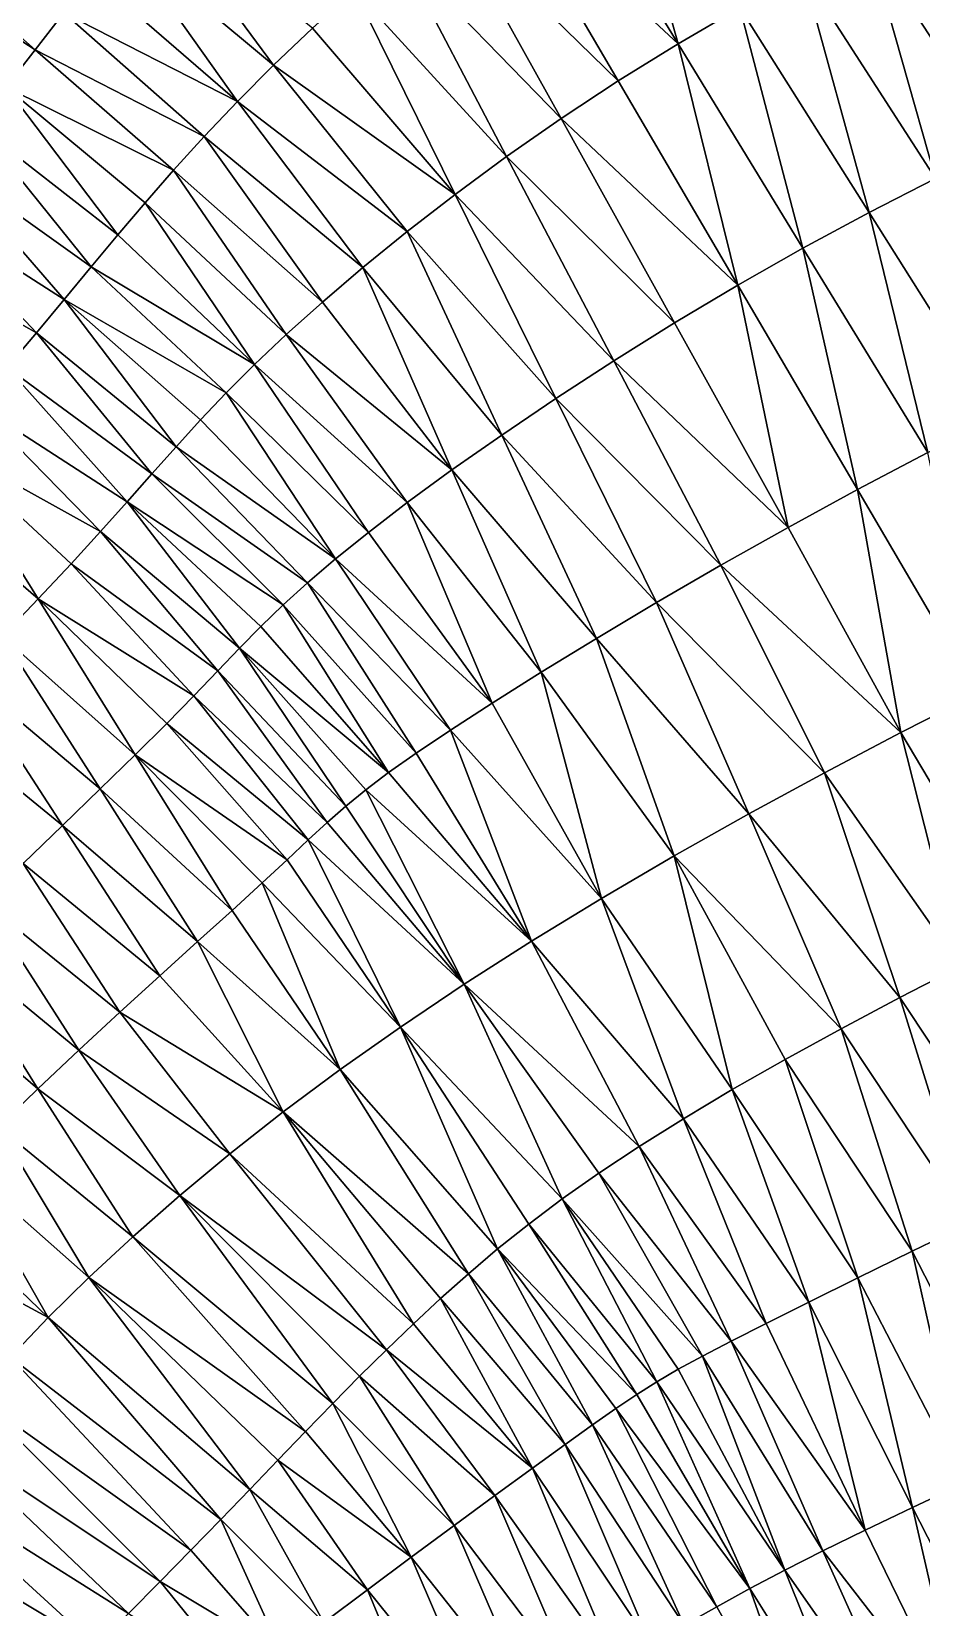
# Model space of a CAD drawing. Header units: metres. Extents: x 0 to 433, y 0 to 317.
# Drawn here: x 174.14 to 178.73, y 261.78 to 269.91 of the extents above; entities that cross this region are included whole.
import ezdxf

# ---------------------------------------------------------------- set-up
doc = ezdxf.new("R2010")
doc.units = ezdxf.units.M
doc.layers.add('TERRAIN_TIN', color=8, linetype='Continuous')

msp = doc.modelspace()

# ---------------------------------------------------------------- linework, layer by layer
at = {"layer": 'TERRAIN_TIN'}
for points in [[(176.8254, 270.8972, 6), (177.47, 269.8428, 7), (177.1228, 271.0832, 6)], [(177.1228, 271.0832, 6), (177.47, 269.8428, 7), (177.7893, 270.0277, 7)], [(176.8254, 270.8972, 6), (176.5446, 270.7062, 6), (177.47, 269.8428, 7)], [(174.1537, 269.8113, 5), (173.1977, 270.6584, 4), (173.0897, 270.5048, 4)], [(173.1977, 270.6584, 4), (174.1537, 269.8113, 5), (174.3017, 270.0019, 5)], [(176.5446, 270.7062, 6), (176.2805, 270.5117, 6), (177.1618, 269.6519, 7)], [(177.47, 269.8428, 7), (176.5446, 270.7062, 6), (177.1618, 269.6519, 7)], [(175.3834, 269.7319, 6), (174.7591, 270.5791, 5), (174.6024, 270.3845, 5)], [(175.5844, 269.9239, 6), (174.7591, 270.5791, 5), (175.3834, 269.7319, 6)], [(174.1537, 269.8113, 5), (173.0897, 270.5048, 4), (174.0044, 269.6192, 5)], [(176.0326, 270.3154, 6), (176.8664, 269.4572, 7), (176.2805, 270.5117, 6)], [(176.2805, 270.5117, 6), (176.8664, 269.4572, 7), (177.1618, 269.6519, 7)], [(178.7868, 270.5322, 7), (178.4505, 270.3736, 7), (179.1407, 269.3125, 8)], [(174.6024, 270.3845, 5), (174.4506, 270.1925, 5), (175.1973, 269.5447, 6)], [(175.3834, 269.7319, 6), (174.6024, 270.3845, 5), (175.1973, 269.5447, 6)], [(178.799, 269.1472, 8), (178.4505, 270.3736, 7), (178.1171, 270.205, 7)], [(178.4505, 270.3736, 7), (178.799, 269.1472, 8), (179.1407, 269.3125, 8)], [(176.5854, 269.261, 7), (176.0326, 270.3154, 6), (175.8007, 270.1189, 6)], [(176.8664, 269.4572, 7), (176.0326, 270.3154, 6), (176.5854, 269.261, 7)], [(175.1973, 269.5447, 6), (174.4506, 270.1925, 5), (174.3017, 270.0019, 5)], [(178.1171, 270.205, 7), (177.7893, 270.0277, 7), (178.4558, 268.9721, 8)], [(178.799, 269.1472, 8), (178.1171, 270.205, 7), (178.4558, 268.9721, 8)], [(175.5844, 269.9239, 6), (176.3202, 269.0658, 7), (175.8007, 270.1189, 6)], [(176.3202, 269.0658, 7), (176.5854, 269.261, 7), (175.8007, 270.1189, 6)], [(177.7893, 270.0277, 7), (177.47, 269.8428, 7), (178.1146, 268.7884, 8)], [(177.7893, 270.0277, 7), (178.1146, 268.7884, 8), (178.4558, 268.9721, 8)], [(174.1537, 269.8113, 5), (175.0258, 269.3638, 6), (174.3017, 270.0019, 5)], [(175.0258, 269.3638, 6), (175.1973, 269.5447, 6), (174.3017, 270.0019, 5)], [(175.5844, 269.9239, 6), (175.3834, 269.7319, 6), (176.3202, 269.0658, 7)], [(174.8679, 269.1902, 6), (174.1537, 269.8113, 5), (174.0044, 269.6192, 5)], [(174.1537, 269.8113, 5), (174.8679, 269.1902, 6), (175.0258, 269.3638, 6)], [(177.779, 268.5976, 8), (177.47, 269.8428, 7), (177.1618, 269.6519, 7)], [(177.47, 269.8428, 7), (177.779, 268.5976, 8), (178.1146, 268.7884, 8)], [(175.3834, 269.7319, 6), (175.1973, 269.5447, 6), (176.0725, 268.874, 7)], [(176.3202, 269.0658, 7), (175.3834, 269.7319, 6), (176.0725, 268.874, 7)], [(173.8519, 269.4241, 5), (174.58, 268.8568, 6), (174.0044, 269.6192, 5)], [(174.8679, 269.1902, 6), (174.0044, 269.6192, 5), (174.7206, 269.0221, 6)], [(174.0044, 269.6192, 5), (174.58, 268.8568, 6), (174.7206, 269.0221, 6)], [(176.8664, 269.4572, 7), (177.779, 268.5976, 8), (177.1618, 269.6519, 7)], [(175.1973, 269.5447, 6), (175.0258, 269.3638, 6), (175.8437, 268.688, 7)], [(176.0725, 268.874, 7), (175.1973, 269.5447, 6), (175.8437, 268.688, 7)], [(176.8664, 269.4572, 7), (176.5854, 269.261, 7), (177.4524, 268.4026, 8)], [(177.779, 268.5976, 8), (176.8664, 269.4572, 7), (177.4524, 268.4026, 8)], [(174.4424, 268.6918, 6), (173.8519, 269.4241, 5), (173.6941, 269.2246, 5)], [(174.58, 268.8568, 6), (173.8519, 269.4241, 5), (174.4424, 268.6918, 6)], [(175.0258, 269.3638, 6), (174.8679, 269.1902, 6), (175.6354, 268.5103, 7)], [(175.0258, 269.3638, 6), (175.6354, 268.5103, 7), (175.8437, 268.688, 7)], [(173.5289, 269.019, 5), (174.3041, 268.5244, 6), (173.6941, 269.2246, 5)], [(174.3041, 268.5244, 6), (174.4424, 268.6918, 6), (173.6941, 269.2246, 5)], [(176.5854, 269.261, 7), (176.3202, 269.0658, 7), (177.1382, 268.2066, 8)], [(176.5854, 269.261, 7), (177.1382, 268.2066, 8), (177.4524, 268.4026, 8)], [(175.4491, 268.3431, 7), (174.8679, 269.1902, 6), (174.7206, 269.0221, 6)], [(174.8679, 269.1902, 6), (175.4491, 268.3431, 7), (175.6354, 268.5103, 7)], [(178.799, 269.1472, 8), (178.4558, 268.9721, 8), (179.1222, 267.9166, 9)], [(176.3202, 269.0658, 7), (176.0725, 268.874, 7), (176.8398, 268.0127, 8)], [(176.3202, 269.0658, 7), (176.8398, 268.0127, 8), (177.1382, 268.2066, 8)], [(173.5289, 269.019, 5), (173.3543, 268.806, 5), (174.1612, 268.3522, 6)], [(174.3041, 268.5244, 6), (173.5289, 269.019, 5), (174.1612, 268.3522, 6)], [(174.58, 268.8568, 6), (175.2853, 268.188, 7), (174.7206, 269.0221, 6)], [(175.2853, 268.188, 7), (175.4491, 268.3431, 7), (174.7206, 269.0221, 6)], [(178.4558, 268.9721, 8), (178.1146, 268.7884, 8), (178.7592, 267.734, 9)], [(179.1222, 267.9166, 9), (178.4558, 268.9721, 8), (178.7592, 267.734, 9)], [(176.0725, 268.874, 7), (175.8437, 268.688, 7), (176.5606, 267.8242, 8)], [(176.8398, 268.0127, 8), (176.0725, 268.874, 7), (176.5606, 267.8242, 8)], [(173.3543, 268.806, 5), (174.0101, 268.1726, 6), (174.1612, 268.3522, 6)], [(174.58, 268.8568, 6), (174.4424, 268.6918, 6), (175.2853, 268.188, 7)], [(178.1146, 268.7884, 8), (177.779, 268.5976, 8), (178.3962, 267.5433, 9)], [(178.1146, 268.7884, 8), (178.3962, 267.5433, 9), (178.7592, 267.734, 9)], [(174.4424, 268.6918, 6), (174.3041, 268.5244, 6), (175.1395, 268.0423, 7)], [(174.4424, 268.6918, 6), (175.1395, 268.0423, 7), (175.2853, 268.188, 7)], [(175.6354, 268.5103, 7), (176.304, 267.6441, 8), (175.8437, 268.688, 7)], [(175.8437, 268.688, 7), (176.304, 267.6441, 8), (176.5606, 267.8242, 8)], [(177.779, 268.5976, 8), (177.4524, 268.4026, 8), (178.0383, 267.3481, 9)], [(178.3962, 267.5433, 9), (177.779, 268.5976, 8), (178.0383, 267.3481, 9)], [(174.3041, 268.5244, 6), (174.1612, 268.3522, 6), (174.8805, 267.7643, 7)], [(174.3041, 268.5244, 6), (175.0064, 267.9023, 7), (175.1395, 268.0423, 7)], [(175.0064, 267.9023, 7), (174.3041, 268.5244, 6), (174.8805, 267.7643, 7)], [(175.6354, 268.5103, 7), (175.4491, 268.3431, 7), (176.304, 267.6441, 8)], [(177.4524, 268.4026, 8), (177.1382, 268.2066, 8), (178.0383, 267.3481, 9)], [(174.0101, 268.1726, 6), (174.7563, 267.6247, 7), (174.1612, 268.3522, 6)], [(174.1612, 268.3522, 6), (174.7563, 267.6247, 7), (174.8805, 267.7643, 7)], [(176.0736, 267.4758, 8), (175.4491, 268.3431, 7), (175.2853, 268.188, 7)], [(175.4491, 268.3431, 7), (176.0736, 267.4758, 8), (176.304, 267.6441, 8)], [(174.0101, 268.1726, 6), (173.847, 267.9829, 6), (174.6284, 267.4799, 7)], [(174.7563, 267.6247, 7), (174.0101, 268.1726, 6), (174.6284, 267.4799, 7)], [(175.2853, 268.188, 7), (175.1395, 268.0423, 7), (175.8725, 267.3224, 8)], [(176.0736, 267.4758, 8), (175.2853, 268.188, 7), (175.8725, 267.3224, 8)], [(177.1382, 268.2066, 8), (176.8398, 268.0127, 8), (177.6909, 267.1522, 9)], [(177.1382, 268.2066, 8), (177.6909, 267.1522, 9), (178.0383, 267.3481, 9)], [(173.6696, 267.7818, 6), (174.4913, 267.3262, 7), (173.847, 267.9829, 6)], [(173.847, 267.9829, 6), (174.4913, 267.3262, 7), (174.6284, 267.4799, 7)], [(175.0064, 267.9023, 7), (175.7026, 267.1858, 8), (175.1395, 268.0423, 7)], [(175.1395, 268.0423, 7), (175.7026, 267.1858, 8), (175.8725, 267.3224, 8)], [(177.3593, 266.9596, 9), (176.8398, 268.0127, 8), (176.5606, 267.8242, 8)], [(177.6909, 267.1522, 9), (176.8398, 268.0127, 8), (177.3593, 266.9596, 9)], [(175.7026, 267.1858, 8), (175.0064, 267.9023, 7), (174.8805, 267.7643, 7)], [(176.304, 267.6441, 8), (177.0487, 266.7743, 9), (176.5606, 267.8242, 8)], [(177.0487, 266.7743, 9), (177.3593, 266.9596, 9), (176.5606, 267.8242, 8)], [(173.6696, 267.7818, 6), (173.4816, 267.573, 6), (174.1696, 266.9786, 7)], [(174.3396, 267.1598, 7), (173.6696, 267.7818, 6), (174.1696, 266.9786, 7)], [(174.4913, 267.3262, 7), (173.6696, 267.7818, 6), (174.3396, 267.1598, 7)], [(174.7563, 267.6247, 7), (175.5584, 267.0625, 8), (174.8805, 267.7643, 7)], [(175.5584, 267.0625, 8), (175.7026, 267.1858, 8), (174.8805, 267.7643, 7)], [(178.7592, 267.734, 9), (178.3962, 267.5433, 9), (179.0127, 266.4885, 10)], [(173.4816, 267.573, 6), (173.985, 266.7857, 7), (174.1696, 266.9786, 7)], [(175.4328, 266.9477, 8), (174.7563, 267.6247, 7), (174.6284, 267.4799, 7)], [(174.7563, 267.6247, 7), (175.4328, 266.9477, 8), (175.5584, 267.0625, 8)], [(176.0736, 267.4758, 8), (176.7644, 266.6003, 9), (176.304, 267.6441, 8)], [(176.7644, 266.6003, 9), (177.0487, 266.7743, 9), (176.304, 267.6441, 8)], [(178.6188, 266.289, 10), (178.3962, 267.5433, 9), (178.0383, 267.3481, 9)], [(178.3962, 267.5433, 9), (178.6188, 266.289, 10), (179.0127, 266.4885, 10)], [(174.4913, 267.3262, 7), (175.2085, 266.725, 8), (174.6284, 267.4799, 7)], [(175.4328, 266.9477, 8), (174.6284, 267.4799, 7), (175.3185, 266.8368, 8)], [(174.6284, 267.4799, 7), (175.2085, 266.725, 8), (175.3185, 266.8368, 8)], [(176.0736, 267.4758, 8), (175.8725, 267.3224, 8), (176.5117, 266.4414, 9)], [(176.7644, 266.6003, 9), (176.0736, 267.4758, 8), (176.5117, 266.4414, 9)], [(175.0955, 266.6076, 8), (174.4913, 267.3262, 7), (174.3396, 267.1598, 7)], [(175.0955, 266.6076, 8), (175.2085, 266.725, 8), (174.4913, 267.3262, 7)], [(177.6909, 267.1522, 9), (178.6188, 266.289, 10), (178.0383, 267.3481, 9)], [(175.8725, 267.3224, 8), (175.7026, 267.1858, 8), (176.5117, 266.4414, 9)], [(176.2959, 266.3017, 9), (175.7026, 267.1858, 8), (175.5584, 267.0625, 8)], [(175.7026, 267.1858, 8), (176.2959, 266.3017, 9), (176.5117, 266.4414, 9)], [(174.9725, 266.4797, 8), (174.3396, 267.1598, 7), (174.1696, 266.9786, 7)], [(174.9725, 266.4797, 8), (175.0955, 266.6076, 8), (174.3396, 267.1598, 7)], [(177.6909, 267.1522, 9), (177.3593, 266.9596, 9), (178.2251, 266.0825, 10)], [(178.6188, 266.289, 10), (177.6909, 267.1522, 9), (178.2251, 266.0825, 10)], [(175.4328, 266.9477, 8), (176.1199, 266.1835, 9), (175.5584, 267.0625, 8)], [(176.1199, 266.1835, 9), (176.2959, 266.3017, 9), (175.5584, 267.0625, 8)], [(173.985, 266.7857, 7), (174.6697, 266.1753, 8), (174.1696, 266.9786, 7)], [(174.6697, 266.1753, 8), (174.8323, 266.3367, 8), (174.1696, 266.9786, 7)], [(174.8323, 266.3367, 8), (174.9725, 266.4797, 8), (174.1696, 266.9786, 7)], [(175.9773, 266.0826, 9), (175.4328, 266.9477, 8), (175.3185, 266.8368, 8)], [(176.1199, 266.1835, 9), (175.4328, 266.9477, 8), (175.9773, 266.0826, 9)], [(177.0487, 266.7743, 9), (177.8348, 265.8702, 10), (177.3593, 266.9596, 9)], [(177.3593, 266.9596, 9), (177.8348, 265.8702, 10), (178.2251, 266.0825, 10)], [(175.2085, 266.725, 8), (175.9773, 266.0826, 9), (175.3185, 266.8368, 8)], [(173.7911, 266.5856, 7), (174.4884, 265.9983, 8), (173.985, 266.7857, 7)], [(173.985, 266.7857, 7), (174.4884, 265.9983, 8), (174.6697, 266.1753, 8)], [(177.4507, 265.6536, 10), (177.0487, 266.7743, 9), (176.7644, 266.6003, 9)], [(177.0487, 266.7743, 9), (177.4507, 265.6536, 10), (177.8348, 265.8702, 10)], [(175.2085, 266.725, 8), (175.0955, 266.6076, 8), (175.7565, 265.9094, 9)], [(175.2085, 266.725, 8), (175.8591, 265.9932, 9), (175.9773, 266.0826, 9)], [(175.2085, 266.725, 8), (175.7565, 265.9094, 9), (175.8591, 265.9932, 9)], [(175.0955, 266.6076, 8), (174.9725, 266.4797, 8), (175.6607, 265.8253, 9)], [(175.7565, 265.9094, 9), (175.0955, 266.6076, 8), (175.6607, 265.8253, 9)], [(177.0761, 265.434, 10), (176.7644, 266.6003, 9), (176.5117, 266.4414, 9)], [(177.4507, 265.6536, 10), (176.7644, 266.6003, 9), (177.0761, 265.434, 10)], [(174.294, 265.81, 8), (173.7911, 266.5856, 7), (173.5933, 266.3829, 7)], [(174.4884, 265.9983, 8), (173.7911, 266.5856, 7), (174.294, 265.81, 8)], [(174.8323, 266.3367, 8), (175.5627, 265.7353, 9), (174.9725, 266.4797, 8)], [(174.9725, 266.4797, 8), (175.5627, 265.7353, 9), (175.6607, 265.8253, 9)], [(176.2959, 266.3017, 9), (177.0761, 265.434, 10), (176.5117, 266.4414, 9)], [(179.0127, 266.4885, 10), (178.6188, 266.289, 10), (179.2423, 265.2418, 11)], [(174.294, 265.81, 8), (173.5933, 266.3829, 7), (174.092, 265.6146, 8)], [(174.8323, 266.3367, 8), (174.6697, 266.1753, 8), (175.4537, 265.6333, 9)], [(175.5627, 265.7353, 9), (174.8323, 266.3367, 8), (175.4537, 265.6333, 9)], [(176.2959, 266.3017, 9), (176.1199, 266.1835, 9), (176.7137, 265.2127, 10)], [(176.2959, 266.3017, 9), (176.7137, 265.2127, 10), (177.0761, 265.434, 10)], [(178.9251, 265.0829, 11), (178.6188, 266.289, 10), (178.2251, 266.0825, 10)], [(178.6188, 266.289, 10), (178.9251, 265.0829, 11), (179.2423, 265.2418, 11)], [(174.4884, 265.9983, 8), (175.1698, 265.3721, 9), (174.6697, 266.1753, 8)], [(174.6697, 266.1753, 8), (175.3249, 265.5136, 9), (175.4537, 265.6333, 9)], [(175.1698, 265.3721, 9), (175.3249, 265.5136, 9), (174.6697, 266.1753, 8)], [(176.7137, 265.2127, 10), (176.1199, 266.1835, 9), (175.9773, 266.0826, 9)], [(175.8591, 265.9932, 9), (176.7137, 265.2127, 10), (175.9773, 266.0826, 9)], [(177.8348, 265.8702, 10), (178.6136, 264.9222, 11), (178.2251, 266.0825, 10)], [(178.6136, 264.9222, 11), (178.9251, 265.0829, 11), (178.2251, 266.0825, 10)], [(174.4884, 265.9983, 8), (174.294, 265.81, 8), (174.9918, 265.211, 9)], [(175.1698, 265.3721, 9), (174.4884, 265.9983, 8), (174.9918, 265.211, 9)], [(175.8591, 265.9932, 9), (175.7565, 265.9094, 9), (176.3669, 264.991, 10)], [(175.8591, 265.9932, 9), (176.3669, 264.991, 10), (176.7137, 265.2127, 10)], [(176.3669, 264.991, 10), (175.7565, 265.9094, 9), (175.6607, 265.8253, 9)], [(177.8348, 265.8702, 10), (177.4507, 265.6536, 10), (178.3114, 264.7615, 11)], [(178.6136, 264.9222, 11), (177.8348, 265.8702, 10), (178.3114, 264.7615, 11)], [(174.7968, 265.0344, 9), (174.294, 265.81, 8), (174.092, 265.6146, 8)], [(174.294, 265.81, 8), (174.7968, 265.0344, 9), (174.9918, 265.211, 9)], [(175.5627, 265.7353, 9), (176.3669, 264.991, 10), (175.6607, 265.8253, 9)], [(175.5627, 265.7353, 9), (175.4537, 265.6333, 9), (176.0379, 264.7701, 10)], [(176.3669, 264.991, 10), (175.5627, 265.7353, 9), (176.0379, 264.7701, 10)], [(175.4537, 265.6333, 9), (175.3249, 265.5136, 9), (176.0379, 264.7701, 10)], [(177.7498, 264.4472, 11), (177.4507, 265.6536, 10), (177.0761, 265.434, 10)], [(178.0222, 264.6026, 11), (177.4507, 265.6536, 10), (177.7498, 264.4472, 11)], [(177.4507, 265.6536, 10), (178.0222, 264.6026, 11), (178.3114, 264.7615, 11)], [(173.8881, 265.4165, 8), (174.5907, 264.8463, 9), (174.092, 265.6146, 8)], [(174.5907, 264.8463, 9), (174.7968, 265.0344, 9), (174.092, 265.6146, 8)], [(175.3249, 265.5136, 9), (175.1698, 265.3721, 9), (175.727, 264.5504, 10)], [(175.3249, 265.5136, 9), (175.727, 264.5504, 10), (176.0379, 264.7701, 10)], [(173.8881, 265.4165, 8), (173.688, 265.2199, 8), (174.3792, 264.6508, 9)], [(174.5907, 264.8463, 9), (173.8881, 265.4165, 8), (174.3792, 264.6508, 9)], [(176.7137, 265.2127, 10), (177.498, 264.2972, 11), (177.0761, 265.434, 10)], [(177.498, 264.2972, 11), (177.7498, 264.4472, 11), (177.0761, 265.434, 10)], [(175.727, 264.5504, 10), (175.1698, 265.3721, 9), (174.9918, 265.211, 9)], [(173.688, 265.2199, 8), (173.4972, 265.0292, 8), (174.1683, 264.4519, 9)], [(173.688, 265.2199, 8), (174.1683, 264.4519, 9), (174.3792, 264.6508, 9)], [(174.7968, 265.0344, 9), (175.4339, 264.3321, 10), (174.9918, 265.211, 9)], [(175.4339, 264.3321, 10), (175.727, 264.5504, 10), (174.9918, 265.211, 9)], [(176.3669, 264.991, 10), (177.2693, 264.1538, 11), (176.7137, 265.2127, 10)], [(177.2693, 264.1538, 11), (177.498, 264.2972, 11), (176.7137, 265.2127, 10)], [(179.2878, 263.9082, 12), (178.9251, 265.0829, 11), (178.6136, 264.9222, 11)], [(173.4972, 265.0292, 8), (173.9637, 264.2536, 9), (174.1683, 264.4519, 9)], [(175.4339, 264.3321, 10), (174.7968, 265.0344, 9), (174.5907, 264.8463, 9)], [(176.8732, 263.8832, 11), (176.3669, 264.991, 10), (176.0379, 264.7701, 10)], [(176.3669, 264.991, 10), (176.8732, 263.8832, 11), (177.062, 264.0163, 11)], [(177.2693, 264.1538, 11), (176.3669, 264.991, 10), (177.062, 264.0163, 11)], [(178.6136, 264.9222, 11), (178.3114, 264.7615, 11), (178.9769, 263.7588, 12)], [(179.2878, 263.9082, 12), (178.6136, 264.9222, 11), (178.9769, 263.7588, 12)], [(175.1581, 264.1156, 10), (174.5907, 264.8463, 9), (174.3792, 264.6508, 9)], [(175.1581, 264.1156, 10), (175.4339, 264.3321, 10), (174.5907, 264.8463, 9)], [(175.727, 264.5504, 10), (176.5394, 263.6252, 11), (176.0379, 264.7701, 10)], [(176.7, 263.7533, 11), (176.8732, 263.8832, 11), (176.0379, 264.7701, 10)], [(176.5394, 263.6252, 11), (176.7, 263.7533, 11), (176.0379, 264.7701, 10)], [(178.3114, 264.7615, 11), (178.0222, 264.6026, 11), (178.6777, 263.6135, 12)], [(178.3114, 264.7615, 11), (178.6777, 263.6135, 12), (178.9769, 263.7588, 12)], [(174.3792, 264.6508, 9), (174.1683, 264.4519, 9), (174.8993, 263.901, 10)], [(175.1581, 264.1156, 10), (174.3792, 264.6508, 9), (174.8993, 263.901, 10)], [(178.3975, 263.4763, 12), (178.0222, 264.6026, 11), (177.7498, 264.4472, 11)], [(178.0222, 264.6026, 11), (178.3975, 263.4763, 12), (178.6777, 263.6135, 12)], [(175.727, 264.5504, 10), (175.4339, 264.3321, 10), (176.3886, 263.4977, 11)], [(176.5394, 263.6252, 11), (175.727, 264.5504, 10), (176.3886, 263.4977, 11)], [(174.1683, 264.4519, 9), (173.9637, 264.2536, 9), (174.6572, 263.6886, 10)], [(174.1683, 264.4519, 9), (174.6572, 263.6886, 10), (174.8993, 263.901, 10)], [(177.498, 264.2972, 11), (178.144, 263.351, 12), (177.7498, 264.4472, 11)], [(178.144, 263.351, 12), (178.3975, 263.4763, 12), (177.7498, 264.4472, 11)], [(175.4339, 264.3321, 10), (175.1581, 264.1156, 10), (176.1047, 263.2391, 11)], [(175.4339, 264.3321, 10), (176.1047, 263.2391, 11), (176.2447, 263.3695, 11)], [(175.4339, 264.3321, 10), (176.2447, 263.3695, 11), (176.3886, 263.4977, 11)], [(173.9637, 264.2536, 9), (173.7714, 264.0599, 9), (174.4313, 263.4786, 10)], [(174.6572, 263.6886, 10), (173.9637, 264.2536, 9), (174.4313, 263.4786, 10)], [(177.498, 264.2972, 11), (177.2693, 264.1538, 11), (177.9245, 263.2414, 12)], [(178.144, 263.351, 12), (177.498, 264.2972, 11), (177.9245, 263.2414, 12)], [(177.7439, 263.1499, 12), (177.2693, 264.1538, 11), (177.062, 264.0163, 11)], [(177.2693, 264.1538, 11), (177.7439, 263.1499, 12), (177.9245, 263.2414, 12)], [(175.1581, 264.1156, 10), (174.8993, 263.901, 10), (175.9661, 263.1055, 11)], [(176.1047, 263.2391, 11), (175.1581, 264.1156, 10), (175.9661, 263.1055, 11)], [(173.7714, 264.0599, 9), (173.5956, 263.8739, 9), (174.2214, 263.2713, 10)], [(173.7714, 264.0599, 9), (174.2214, 263.2713, 10), (174.4313, 263.4786, 10)], [(176.8732, 263.8832, 11), (177.5959, 263.0727, 12), (177.062, 264.0163, 11)], [(177.5959, 263.0727, 12), (177.7439, 263.1499, 12), (177.062, 264.0163, 11)], [(173.5956, 263.8739, 9), (173.4348, 263.6947, 9), (174.2214, 263.2713, 10)], [(174.8993, 263.901, 10), (174.6572, 263.6886, 10), (175.6888, 262.828, 11)], [(175.9661, 263.1055, 11), (174.8993, 263.901, 10), (175.8277, 262.9685, 11)], [(174.8993, 263.901, 10), (175.6888, 262.828, 11), (175.8277, 262.9685, 11)], [(177.3616, 262.9404, 12), (176.8732, 263.8832, 11), (176.7, 263.7533, 11)], [(177.3616, 262.9404, 12), (177.4714, 263.0047, 12), (176.8732, 263.8832, 11)], [(177.4714, 263.0047, 12), (177.5959, 263.0727, 12), (176.8732, 263.8832, 11)], [(176.5394, 263.6252, 11), (177.2573, 262.8748, 12), (176.7, 263.7533, 11)], [(177.2573, 262.8748, 12), (177.3616, 262.9404, 12), (176.7, 263.7533, 11)], [(178.6777, 263.6135, 12), (179.2259, 262.5466, 13), (178.9769, 263.7588, 12)], [(173.4348, 263.6947, 9), (174.0265, 263.0666, 10), (174.2214, 263.2713, 10)], [(175.5485, 262.684, 11), (174.6572, 263.6886, 10), (174.4313, 263.4786, 10)], [(174.6572, 263.6886, 10), (175.5485, 262.684, 11), (175.6888, 262.828, 11)], [(177.0296, 262.718, 12), (176.5394, 263.6252, 11), (176.3886, 263.4977, 11)], [(177.0296, 262.718, 12), (177.1496, 262.8024, 12), (176.5394, 263.6252, 11)], [(177.1496, 262.8024, 12), (177.2573, 262.8748, 12), (176.5394, 263.6252, 11)], [(178.3975, 263.4763, 12), (178.9455, 262.4164, 13), (178.6777, 263.6135, 12)], [(178.9455, 262.4164, 13), (179.2259, 262.5466, 13), (178.6777, 263.6135, 12)], [(174.2214, 263.2713, 10), (175.2606, 262.3852, 11), (174.4313, 263.4786, 10)], [(175.4061, 262.5364, 11), (175.5485, 262.684, 11), (174.4313, 263.4786, 10)], [(175.2606, 262.3852, 11), (175.4061, 262.5364, 11), (174.4313, 263.4786, 10)], [(176.2447, 263.3695, 11), (176.8881, 262.6163, 12), (176.3886, 263.4977, 11)], [(176.8881, 262.6163, 12), (177.0296, 262.718, 12), (176.3886, 263.4977, 11)], [(178.144, 263.351, 12), (178.68, 262.2913, 13), (178.3975, 263.4763, 12)], [(178.68, 262.2913, 13), (178.9455, 262.4164, 13), (178.3975, 263.4763, 12)], [(176.1047, 263.2391, 11), (176.7187, 262.4938, 12), (176.2447, 263.3695, 11)], [(176.2447, 263.3695, 11), (176.7187, 262.4938, 12), (176.8881, 262.6163, 12)], [(178.4359, 262.1743, 13), (178.144, 263.351, 12), (177.9245, 263.2414, 12)], [(178.68, 262.2913, 13), (178.144, 263.351, 12), (178.4359, 262.1743, 13)], [(174.0265, 263.0666, 10), (175.1114, 262.2304, 11), (174.2214, 263.2713, 10)], [(175.1114, 262.2304, 11), (175.2606, 262.3852, 11), (174.2214, 263.2713, 10)], [(176.7187, 262.4938, 12), (176.1047, 263.2391, 11), (175.9661, 263.1055, 11)], [(177.7439, 263.1499, 12), (178.4359, 262.1743, 13), (177.9245, 263.2414, 12)], [(176.5255, 262.3532, 12), (175.9661, 263.1055, 11), (175.8277, 262.9685, 11)], [(176.5255, 262.3532, 12), (176.7187, 262.4938, 12), (175.9661, 263.1055, 11)], [(177.5959, 263.0727, 12), (178.2178, 262.0673, 13), (177.7439, 263.1499, 12)], [(177.7439, 263.1499, 12), (178.2178, 262.0673, 13), (178.4359, 262.1743, 13)], [(174.9576, 262.072, 11), (174.0265, 263.0666, 10), (173.8441, 262.8636, 10)], [(174.9576, 262.072, 11), (175.1114, 262.2304, 11), (174.0265, 263.0666, 10)], [(177.5959, 263.0727, 12), (177.4714, 263.0047, 12), (178.0216, 261.9679, 13)], [(177.5959, 263.0727, 12), (178.0216, 261.9679, 13), (178.2178, 262.0673, 13)], [(175.6888, 262.828, 11), (176.3149, 262.1989, 12), (175.8277, 262.9685, 11)], [(176.3149, 262.1989, 12), (176.5255, 262.3532, 12), (175.8277, 262.9685, 11)], [(177.3616, 262.9404, 12), (177.2573, 262.8748, 12), (177.841, 261.873, 13)], [(177.4714, 263.0047, 12), (177.3616, 262.9404, 12), (178.0216, 261.9679, 13)], [(178.0216, 261.9679, 13), (177.3616, 262.9404, 12), (177.841, 261.873, 13)], [(173.6712, 262.6607, 10), (174.7986, 261.9098, 11), (173.8441, 262.8636, 10)], [(174.7986, 261.9098, 11), (174.9576, 262.072, 11), (173.8441, 262.8636, 10)], [(177.2573, 262.8748, 12), (177.1496, 262.8024, 12), (177.841, 261.873, 13)], [(175.5485, 262.684, 11), (176.0934, 262.0354, 12), (175.6888, 262.828, 11)], [(176.0934, 262.0354, 12), (176.3149, 262.1989, 12), (175.6888, 262.828, 11)], [(177.1496, 262.8024, 12), (177.0296, 262.718, 12), (177.6697, 261.7795, 13)], [(177.1496, 262.8024, 12), (177.6697, 261.7795, 13), (177.841, 261.873, 13)], [(177.5017, 261.684, 13), (177.0296, 262.718, 12), (176.8881, 262.6163, 12)], [(177.0296, 262.718, 12), (177.5017, 261.684, 13), (177.6697, 261.7795, 13)], [(173.6712, 262.6607, 10), (173.5046, 262.4567, 10), (174.6346, 261.7443, 11)], [(174.7986, 261.9098, 11), (173.6712, 262.6607, 10), (174.6346, 261.7443, 11)], [(175.4061, 262.5364, 11), (176.0934, 262.0354, 12), (175.5485, 262.684, 11)], [(176.7187, 262.4938, 12), (177.3305, 261.5834, 13), (176.8881, 262.6163, 12)], [(177.3305, 261.5834, 13), (177.5017, 261.684, 13), (176.8881, 262.6163, 12)], [(175.4061, 262.5364, 11), (175.2606, 262.3852, 11), (175.8675, 261.8671, 12)], [(176.0934, 262.0354, 12), (175.4061, 262.5364, 11), (175.8675, 261.8671, 12)], [(174.466, 261.5757, 11), (173.5046, 262.4567, 10), (173.3414, 262.2503, 10)], [(173.5046, 262.4567, 10), (174.466, 261.5757, 11), (174.6346, 261.7443, 11)], [(176.7187, 262.4938, 12), (176.5255, 262.3532, 12), (177.15, 261.4744, 13)], [(177.3305, 261.5834, 13), (176.7187, 262.4938, 12), (177.15, 261.4744, 13)], [(175.2606, 262.3852, 11), (175.1114, 262.2304, 11), (175.6436, 261.6985, 12)], [(175.2606, 262.3852, 11), (175.6436, 261.6985, 12), (175.8675, 261.8671, 12)], [(178.9455, 262.4164, 13), (178.68, 262.2913, 13), (179.2161, 261.2431, 14)], [(176.5255, 262.3532, 12), (176.3149, 262.1989, 12), (176.954, 261.354, 13)], [(176.5255, 262.3532, 12), (176.954, 261.354, 13), (177.15, 261.4744, 13)], [(178.9477, 261.1244, 14), (178.68, 262.2913, 13), (178.4359, 262.1743, 13)], [(178.68, 262.2913, 13), (178.9477, 261.1244, 14), (179.2161, 261.2431, 14)], [(174.1163, 261.2302, 11), (174.2931, 261.4042, 11), (173.3414, 262.2503, 10)], [(174.2931, 261.4042, 11), (174.466, 261.5757, 11), (173.3414, 262.2503, 10)], [(175.1114, 262.2304, 11), (174.9576, 262.072, 11), (175.4284, 261.5339, 12)], [(175.6436, 261.6985, 12), (175.1114, 262.2304, 11), (175.4284, 261.5339, 12)], [(176.3149, 262.1989, 12), (176.0934, 262.0354, 12), (176.7381, 261.2197, 13)], [(176.954, 261.354, 13), (176.3149, 262.1989, 12), (176.7381, 261.2197, 13)], [(178.2178, 262.0673, 13), (178.9477, 261.1244, 14), (178.4359, 262.1743, 13)], [(174.9576, 262.072, 11), (174.7986, 261.9098, 11), (175.4284, 261.5339, 12)], [(178.2178, 262.0673, 13), (178.0216, 261.9679, 13), (178.6927, 261.009, 14)], [(178.9477, 261.1244, 14), (178.2178, 262.0673, 13), (178.6927, 261.009, 14)], [(176.5057, 261.0734, 13), (176.0934, 262.0354, 12), (175.8675, 261.8671, 12)], [(176.0934, 262.0354, 12), (176.5057, 261.0734, 13), (176.7381, 261.2197, 13)], [(178.4516, 260.8968, 14), (178.0216, 261.9679, 13), (177.841, 261.873, 13)], [(178.0216, 261.9679, 13), (178.4516, 260.8968, 14), (178.6927, 261.009, 14)], [(175.2283, 261.3778, 12), (174.7986, 261.9098, 11), (174.6346, 261.7443, 11)], [(174.7986, 261.9098, 11), (175.2283, 261.3778, 12), (175.4284, 261.5339, 12)], [(175.6436, 261.6985, 12), (176.2618, 260.9177, 13), (175.8675, 261.8671, 12)], [(176.2618, 260.9177, 13), (176.5057, 261.0734, 13), (175.8675, 261.8671, 12)], [(177.6697, 261.7795, 13), (178.2237, 260.7873, 14), (177.841, 261.873, 13)], [(178.2237, 260.7873, 14), (178.4516, 260.8968, 14), (177.841, 261.873, 13)], [(177.6697, 261.7795, 13), (177.5017, 261.684, 13), (178.2237, 260.7873, 14)]]:
    msp.add_3dface(points, dxfattribs=at)

doc.saveas('drawing.dxf')
